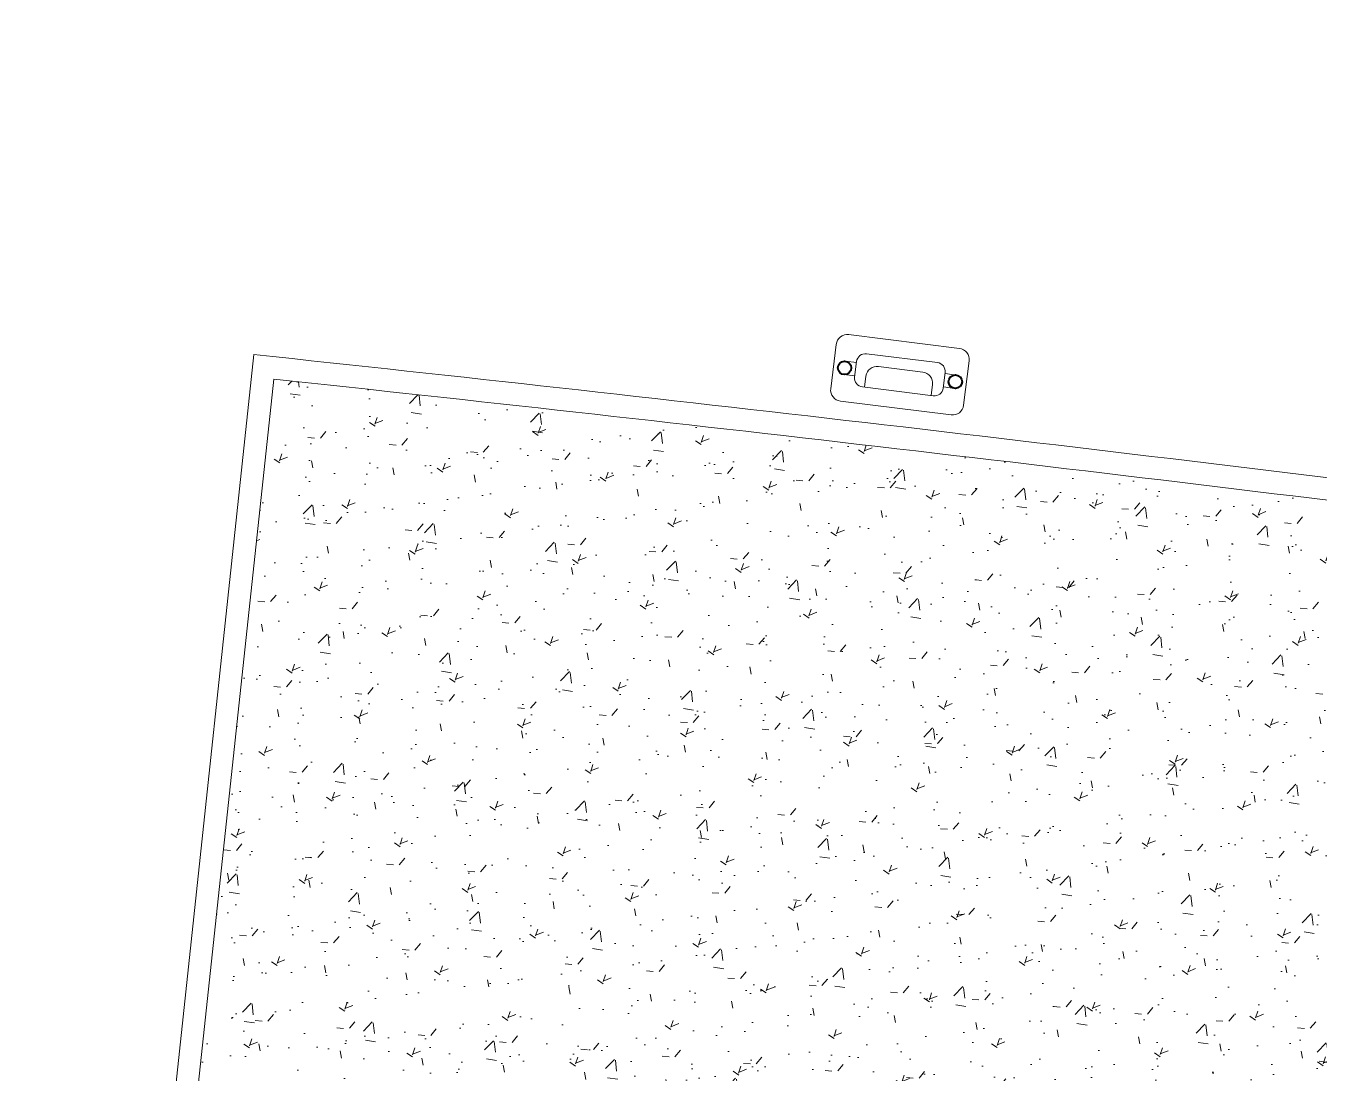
# Model space of a CAD drawing. Header units: metres. Extents: x 12093 to 20303, y 514 to 1412.
# Drawn here: x 19674.62 to 19680.41, y 708.86 to 713.55 of the extents above; entities that cross this region are included whole.
import ezdxf

# ---------------------------------------------------------------- set-up
doc = ezdxf.new("R2010")
doc.units = ezdxf.units.M
for name, color, linetype, lineweight in [('grass', 64, 'Continuous', 13), ('JARDINERA', 132, 'Continuous', 40), ('Layer2', 43, 'Continuous', 20), ('MANZANAS-ORIGINALES', 147, 'Continuous', 9), ('SARDINEL', 52, 'Continuous', 20), ('tratamiento', 252, 'Continuous', 13)]:
    doc.layers.add(name, color=color, linetype=linetype, lineweight=lineweight)
pattern_1 = [(50, (0, 0), (0.364369338, -0.031878171), [0.0381, -0.4191]), (355, (0, 0), (-0.070485652, 0.382113286), [0.03048, -0.33528]), (100.451, (0.03036, -0.00266), (0.2938850033, 0.3502333756), [0.03238, -0.35618]), (46.1842, (0, 0.1016), (0.542158082, -0.084084656), [0.05715, -0.62865]), (96.6356, (0.0452, 0.0946), (0.474808469, 0.494851112), [0.04857, -0.53427]), (351.184, (0, 0.1016), (0.474809212, 0.494850236), [0.04572, -0.50292]), (21, (0.0508, 0.0762), (0.3032297597, -0.204531037), [0.0381, -0.4191]), (326, (0.0508, 0.0762), (0.123604057, 0.368375932), [0.03048, -0.33528]), (71.4514, (0.07607, 0.05916), (0.4268329815, 0.1638457154), [0.03238, -0.35618]), (37.5, (0, 0), (0.0061772065, 0.16911007775), [0, -0.331216, 0, -0.34036, 0, -0.33655]), (7.5, (0, 0), (0.133639325, 0.2003611496), [0, -0.194056, 0, -0.323596, 0, -0.12827]), (327.5, (-0.11328, 0), (0.2711811903, -0.011457488), [0, -0.127, 0, -0.39624, 0, -0.52578]), (317.5, (-0.16408, 0), (0.2962583628, 0.050852982), [0, -0.1651, 0, -0.263144, 0, -0.37338])]

# ---------------------------------------------------------------- blocks, each defined once
blk = doc.blocks.new('oiutu')
at = {"layer": 'JARDINERA'}
for centre in [(226.9004, 355.3976), (227.4004, 355.3976)]:
    blk.add_circle(centre, 0.03, dxfattribs=at)
at = {"layer": 'SARDINEL'}
for p, q in [((227.4004, 355.5476), (226.9004, 355.5476)), ((226.9004, 355.5476), (227.4004, 355.5476)), ((226.8504, 355.4976), (226.8504, 355.2976)), ((226.8504, 355.2976), (226.8504, 355.4976)), ((226.9904, 355.4726), (227.3104, 355.4726)), ((226.9904, 355.4726), (227.3104, 355.4726)), ((227.4504, 355.2976), (227.4504, 355.4976)), ((227.4504, 355.4976), (227.4504, 355.2976)), ((226.9004, 355.4276), (226.9504, 355.4276)), ((226.9504, 355.3626), (226.9504, 355.4326)), ((226.9504, 355.3626), (226.9504, 355.4326)), ((227.0504, 355.4226), (227.2504, 355.4226)), ((227.3504, 355.4326), (227.3504, 355.3626)), ((227.3504, 355.4326), (227.3504, 355.3626)), ((227.3504, 355.4276), (227.4004, 355.4276)), ((226.9004, 355.3676), (226.9504, 355.3676)), ((227.0004, 355.3226), (227.0004, 355.3726)), ((227.3004, 355.3726), (227.3004, 355.3226)), ((227.3504, 355.3676), (227.4004, 355.3676)), ((227.3104, 355.3226), (226.9904, 355.3226)), ((227.3104, 355.3226), (226.9904, 355.3226)), ((226.9004, 355.2476), (227.4004, 355.2476)), ((227.4004, 355.2476), (226.9004, 355.2476))]:
    blk.add_line(p, q, dxfattribs=at)
for centre, radius, start, end in [((226.9007, 355.4974), 0.0502, 89.73209, 179.73209), ((227.4002, 355.4974), 0.0502, 0.26791, 90.26791), ((226.9904, 355.4326), 0.04, 90, 180), ((227.3104, 355.4326), 0.04, 0, 90), ((227.0504, 355.3726), 0.05, 90, 180), ((227.2504, 355.3726), 0.05, 0, 90), ((226.9904, 355.3626), 0.04, 180, 270), ((227.3104, 355.3626), 0.04, 270, 0), ((226.9007, 355.2978), 0.0502, 180.26791, 270.26791), ((227.4002, 355.2978), 0.0502, 269.73209, 359.73209)]:
    blk.add_arc(centre, radius, start, end, dxfattribs=at)

msp = doc.modelspace()

# ---------------------------------------------------------------- hatches: boundary and pattern name
at = {"layer": 'grass'}
h = msp.add_hatch(dxfattribs=at)
h.set_pattern_fill('AR-CONC', color=256, scale=0.002, style=0)
h.set_pattern_definition(pattern_1)
h.paths.add_polyline_path([(19679.0064, 711.6029, 0.002676), (19675.7345, 711.9712), (19675.3617, 708.481, -0.002342), (19678.1945, 708.164)])
h = msp.add_hatch(dxfattribs=at)
h.set_pattern_fill('AR-CONC', color=256, scale=0.002, style=0)
h.set_pattern_definition(pattern_1)
h.paths.add_polyline_path([(19679.7921, 711.5092, 0.000643), (19679.0064, 711.6029), (19678.6156, 709.9474, -0.000854), (19679.6481, 709.8232)])
h = msp.add_hatch(dxfattribs=at)
h.set_pattern_fill('AR-CONC', color=256, scale=0.002, style=0)
h.set_pattern_definition(pattern_1)
h.paths.add_polyline_path([(19679.7921, 711.5092), (19679.6481, 709.8232, -0.001262), (19681.1725, 709.6334), (19681.1093, 711.3474, 0.001079)])
h = msp.add_hatch(dxfattribs=at)
h.set_pattern_fill('AR-CONC', color=256, scale=0.002, style=0)
h.set_pattern_definition(pattern_1)
h.paths.add_polyline_path([(19679.6481, 709.8232, 0.000854), (19678.6156, 709.9474), (19678.1945, 708.164, -0.001074), (19679.4932, 708.0097)])
h = msp.add_hatch(dxfattribs=at)
h.set_pattern_fill('AR-CONC', color=256, scale=0.002, style=0)
h.set_pattern_definition(pattern_1)
h.paths.add_polyline_path([(19679.6481, 709.8232), (19679.4932, 708.0097, -0.001446), (19681.2403, 707.7931), (19681.1725, 709.6334, 0.001262)])

# ---------------------------------------------------------------- linework, layer by layer
at = {"layer": 'Layer2'}
for p, q in [((19675.6457, 712.0812), (19674.6249, 702.5256)), ((19675.7451, 712.0706), (19675.7451, 712.0706)), ((19675.7345, 711.9712), (19675.3617, 708.481))]:
    msp.add_line(p, q, dxfattribs=at)
for radius, start, end in [(307.7012, 82.877749, 83.903063), (307.6012, 82.870464, 83.884436)]:
    msp.add_arc((19642.9645, 406.1205), radius, start, end, dxfattribs=at)
at = {"layer": 'MANZANAS-ORIGINALES'}
for centre, radius, start, end in [((19642.9649, 406.1238), 312.5579, 76.773768, 83.875567), ((19642.9645, 406.1205), 312.4112, 76.773437, 83.903051)]:
    msp.add_arc(centre, radius, start, end, dxfattribs=at)

# ---------------------------------------------------------------- block references
at = {"layer": 'tratamiento', "rotation": 352.9018357115431}
msp.add_blockref('oiutu', (19409.2122, 387.3856), dxfattribs=at)

doc.saveas('drawing.dxf')
